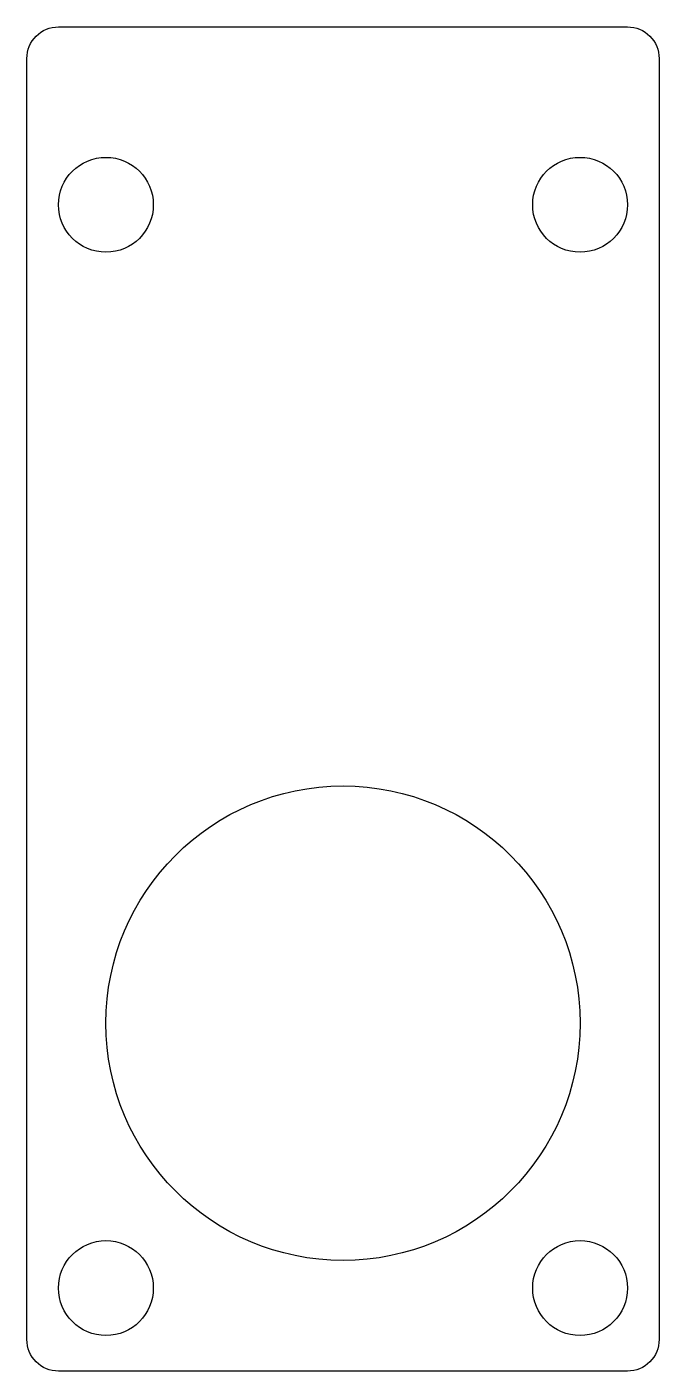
# Model space of a CAD drawing. Header units: millimetres. Extents: x -20 to 20, y -22 to 63.
import ezdxf

# ---------------------------------------------------------------- set-up
doc = ezdxf.new("R2010")
doc.units = ezdxf.units.MM
doc.layers.get('0').update_dxf_attribs({"lineweight": 25, "true_color": 0xffffff})

msp = doc.modelspace()

# ---------------------------------------------------------------- linework, layer by layer
msp.add_lwpolyline([(-18, 63), (18, 63, -0.414214), (20, 61), (20, -20, -0.414214), (18, -22), (-18, -22, -0.414214), (-20, -20), (-20, 61, -0.414214), (-18, 63)], format="xyb")
for centre, radius in [((-15, 51.75), 3), ((15, 51.75), 3), ((0, 0), 15), ((-15, -16.75), 3), ((15, -16.75), 3)]:
    msp.add_circle(centre, radius)

doc.saveas('drawing.dxf')
